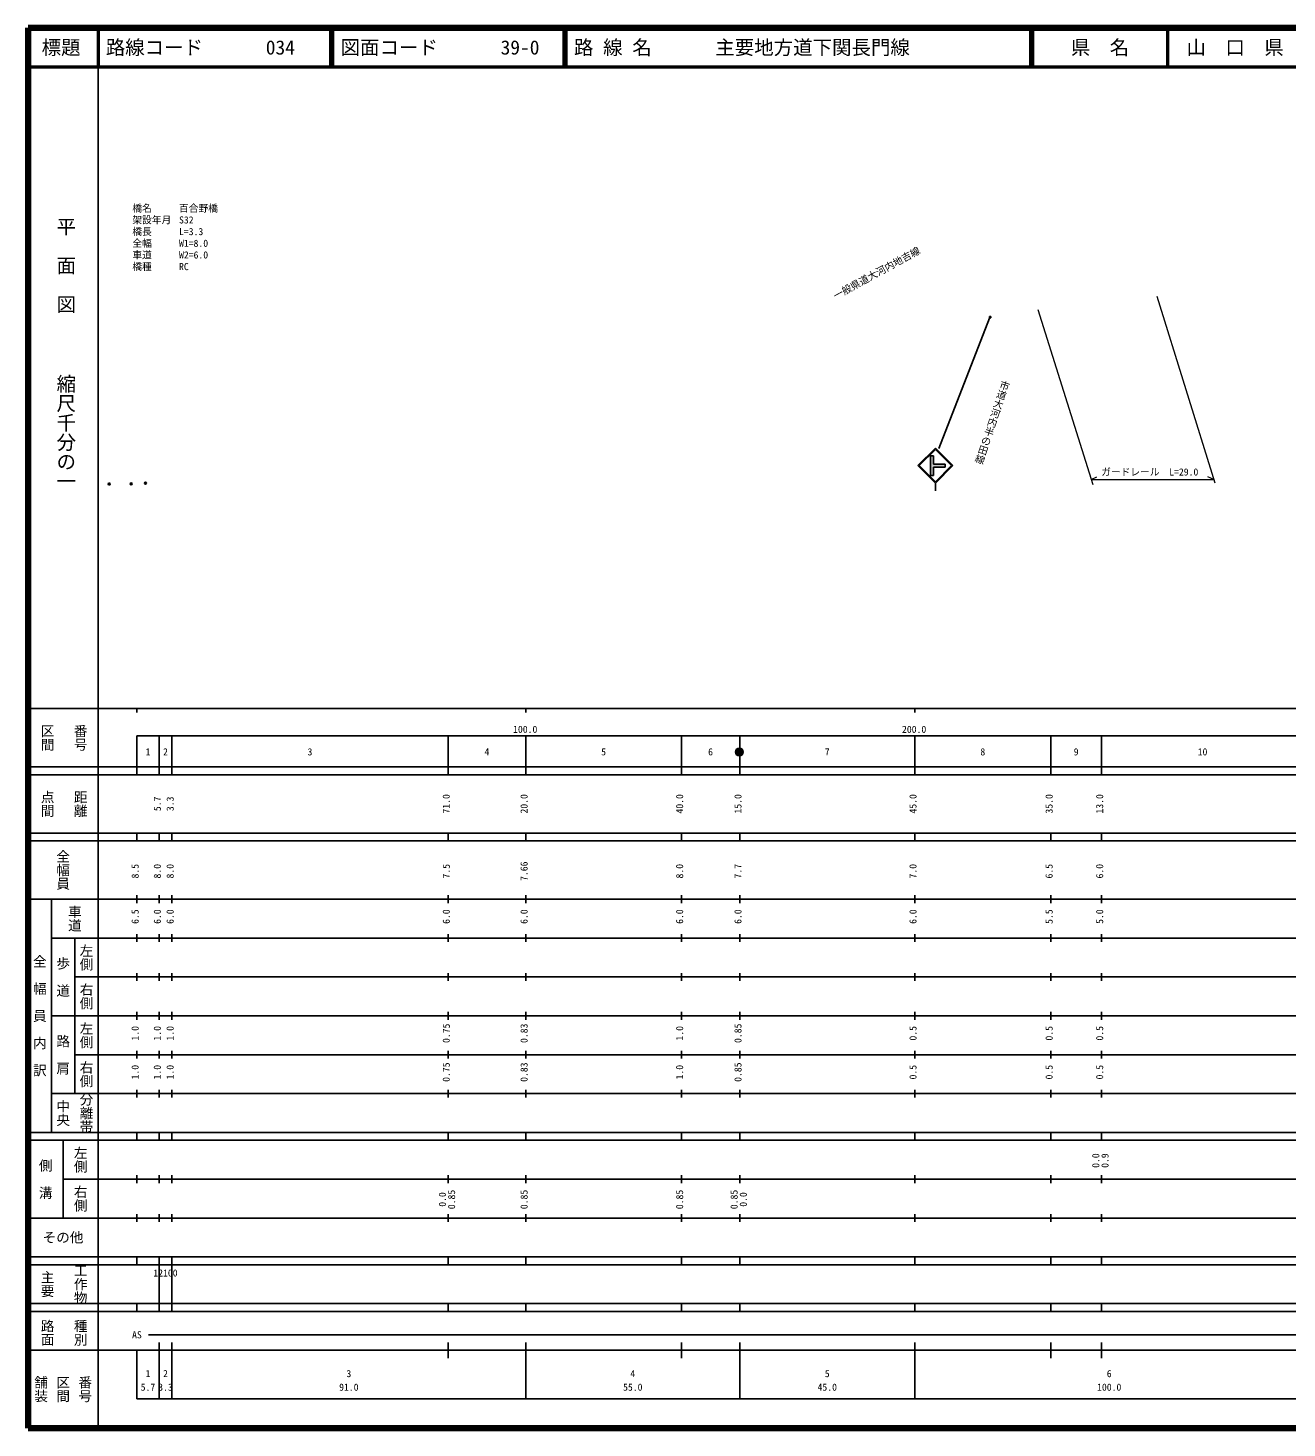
# Model space of a CAD drawing. Units: millimetres on the paper, with parts at other scales. Extents: x 40 to 680, y 20 to 380.
# Drawn here: x 40 to 363.7, y 20 to 380 of the extents above; entities that cross this region are included whole.
import ezdxf
from ezdxf.enums import TextEntityAlignment as Align

# ---------------------------------------------------------------- set-up
doc = ezdxf.new("R2010")
doc.units = ezdxf.units.MM
doc.header["$PDMODE"] = 32
doc.header["$PDSIZE"] = 0.5
for name, color, linetype, lineweight in [('M-BGD', 7, 'Continuous', 25), ('M-STR-HTXT', 7, 'Continuous', 13), ('M-STR-STRC', 7, 'Continuous', 25), ('M-TTL', 2, 'Continuous', 140), ('M-TTL-BAND', 7, 'Continuous', 25), ('M-TTL-LINE', 7, 'Continuous', 50), ('M-TTL-TXT', 7, 'Continuous', 50)]:
    doc.layers.add(name, color=color, linetype=linetype, lineweight=lineweight)
doc.layers.add('M-OTRS', color=6, linetype='Continuous')
doc.styles.add('@ＭＳ ゴシック', font='')
doc.styles.add('ＭＳ ゴシック', font='')
doc.styles.get('@ＭＳ ゴシック').set_extended_font_data('@MS Gothic')
doc.styles.get('ＭＳ ゴシック').set_extended_font_data('MS Gothic')

msp = doc.modelspace()

# ---------------------------------------------------------------- hatches: boundary and pattern name
at = {"layer": 'M-STR-STRC'}
msp.add_hatch(color=256, dxfattribs=at).paths.add_polyline_path([(272.073, 269.958), (272.823, 269.958), (272.823, 267.833), (275.823, 267.833), (275.823, 267.083), (272.823, 267.083), (272.823, 264.958), (272.073, 264.958)])
at = {"layer": 'M-TTL-BAND'}
msp.add_hatch(color=256, dxfattribs=at).paths.add_polyline_path([(223.886, 193.828, 1), (221.886, 193.828, 1)])

# ---------------------------------------------------------------- linework, layer by layer
at = {"layer": 'M-BGD'}
msp.add_circle((287.398, 305.634), 0.2, dxfattribs=at)
at = {"layer": 'M-OTRS'}
for p in [(60.9, 262.743), (66.535, 262.768), (70.195, 262.972)]:
    msp.add_point(p, dxfattribs=at)
at = {"layer": 'M-STR-HTXT'}
for p, q in [((330.204, 311.076), (345.148, 263.01)), ((299.67, 307.582), (313.773, 262.622)), ((313.367, 263.915), (314.808, 264.595)), ((313.367, 263.915), (344.867, 263.915)), ((344.867, 263.915), (343.337, 264.627))]:
    msp.add_line(p, q, dxfattribs=at)
at = {"layer": 'M-STR-STRC'}
for p, q in [((287.217, 305.415), (274.149, 271.905)), ((268.823, 267.459), (273.323, 271.959)), ((269.177, 267.459), (273.323, 271.605)), ((277.824, 267.458), (273.323, 271.959)), ((277.47, 267.458), (273.323, 271.605)), ((268.823, 267.459), (273.323, 262.958)), ((269.177, 267.459), (273.323, 263.311)), ((272.073, 269.958), (272.823, 269.958)), ((272.073, 269.958), (272.073, 264.958)), ((272.823, 269.958), (272.823, 267.833)), ((272.823, 267.833), (275.823, 267.833)), ((272.823, 267.083), (275.823, 267.083)), ((272.823, 267.083), (272.823, 264.958)), ((273.323, 263.311), (277.47, 267.458)), ((273.324, 262.958), (277.824, 267.458)), ((275.823, 267.833), (275.823, 267.083)), ((272.073, 264.958), (272.823, 264.958)), ((273.323, 262.958), (273.323, 260.958))]:
    msp.add_line(p, q, dxfattribs=at)
at = {"layer": 'M-TTL'}
for p, q in [((40, 380), (40, 20)), ((680, 380), (40, 380)), ((40, 20), (680, 20))]:
    msp.add_line(p, q, dxfattribs=at)
at = {"layer": 'M-TTL-BAND'}
for p, q in [((58, 370), (58, 20)), ((40, 205), (579, 205)), ((68, 205), (68, 204)), ((168, 205), (168, 204)), ((268, 205), (268, 204)), ((68, 198), (579, 198)), ((68, 198), (68, 188)), ((73.7, 188), (73.7, 198)), ((77, 188), (77, 198)), ((148, 188), (148, 198)), ((168, 188), (168, 198)), ((208, 188), (208, 198)), ((223, 188), (223, 198)), ((268, 188), (268, 198)), ((303, 188), (303, 198)), ((316, 188), (316, 198)), ((40, 190), (579, 190)), ((40, 188), (579, 188)), ((40, 173), (579, 173)), ((68, 171), (68, 173)), ((73.7, 171), (73.7, 173)), ((77, 171), (77, 173)), ((148, 171), (148, 173)), ((168, 171), (168, 173)), ((208, 171), (208, 173)), ((223, 171), (223, 173)), ((268, 171), (268, 173)), ((303, 171), (303, 173)), ((316, 171), (316, 173)), ((40, 171), (579, 171)), ((40, 156), (579, 156)), ((46, 96), (46, 156)), ((68, 155), (68, 157)), ((73.7, 155), (73.7, 157)), ((77, 155), (77, 157)), ((148, 155), (148, 157)), ((168, 155), (168, 157)), ((208, 155), (208, 157)), ((223, 155), (223, 157)), ((268, 155), (268, 157)), ((303, 155), (303, 157)), ((316, 155), (316, 157)), ((46, 146), (579, 146)), ((52, 146), (52, 106)), ((68, 145), (68, 147)), ((73.7, 145), (73.7, 147)), ((77, 145), (77, 147)), ((148, 145), (148, 147)), ((168, 145), (168, 147)), ((208, 145), (208, 147)), ((223, 145), (223, 147)), ((268, 145), (268, 147)), ((303, 145), (303, 147)), ((316, 145), (316, 147)), ((68, 135), (68, 137)), ((73.7, 135), (73.7, 137)), ((77, 135), (77, 137)), ((148, 135), (148, 137)), ((168, 135), (168, 137)), ((208, 135), (208, 137)), ((223, 135), (223, 137)), ((268, 135), (268, 137)), ((303, 135), (303, 137)), ((316, 135), (316, 137)), ((52, 136), (579, 136)), ((46, 126), (579, 126)), ((68, 125), (68, 127)), ((73.7, 125), (73.7, 127)), ((77, 125), (77, 127)), ((148, 125), (148, 127)), ((168, 125), (168, 127)), ((208, 125), (208, 127)), ((223, 125), (223, 127)), ((268, 125), (268, 127)), ((303, 125), (303, 127)), ((316, 125), (316, 127)), ((52, 116), (579, 116)), ((68, 115), (68, 117)), ((73.7, 115), (73.7, 117)), ((77, 115), (77, 117)), ((148, 115), (148, 117)), ((168, 115), (168, 117)), ((208, 115), (208, 117)), ((223, 115), (223, 117)), ((268, 115), (268, 117)), ((303, 115), (303, 117)), ((316, 115), (316, 117)), ((46, 106), (579, 106)), ((68, 105), (68, 107)), ((73.7, 105), (73.7, 107)), ((77, 105), (77, 107)), ((148, 105), (148, 107)), ((168, 105), (168, 107)), ((208, 105), (208, 107)), ((223, 105), (223, 107)), ((268, 105), (268, 107)), ((303, 105), (303, 107)), ((316, 105), (316, 107)), ((40, 96), (579, 96)), ((40, 94), (579, 94)), ((49, 94), (49, 74)), ((68, 94), (68, 96)), ((73.7, 94), (73.7, 96)), ((77, 94), (77, 96)), ((148, 94), (148, 96)), ((168, 94), (168, 96)), ((208, 94), (208, 96)), ((223, 94), (223, 96)), ((268, 94), (268, 96)), ((303, 94), (303, 96)), ((316, 94), (316, 96)), ((49, 84), (579, 84)), ((68, 83), (68, 85)), ((73.7, 83), (73.7, 85)), ((77, 83), (77, 85)), ((148, 83), (148, 85)), ((168, 83), (168, 85)), ((208, 83), (208, 85)), ((223, 83), (223, 85)), ((268, 83), (268, 85)), ((303, 83), (303, 85)), ((316, 83), (316, 85)), ((40, 74), (579, 74)), ((68, 73), (68, 75)), ((73.7, 73), (73.7, 75)), ((77, 73), (77, 75)), ((148, 73), (148, 75)), ((168, 73), (168, 75)), ((208, 73), (208, 75)), ((223, 73), (223, 75)), ((268, 73), (268, 75)), ((303, 73), (303, 75)), ((316, 73), (316, 75)), ((40, 64), (579, 64)), ((40, 62), (579, 62)), ((68, 62), (68, 64)), ((73.7, 62), (73.7, 64)), ((73.7, 52), (73.7, 62)), ((77, 62), (77, 64)), ((77, 52), (77, 62)), ((148, 62), (148, 64)), ((168, 62), (168, 64)), ((208, 62), (208, 64)), ((223, 62), (223, 64)), ((268, 62), (268, 64)), ((303, 62), (303, 64)), ((316, 62), (316, 64)), ((40, 52), (579, 52)), ((68, 50), (68, 52)), ((73.7, 50), (73.7, 52)), ((77, 50), (77, 52)), ((148, 50), (148, 52)), ((168, 50), (168, 52)), ((208, 50), (208, 52)), ((223, 50), (223, 52)), ((268, 50), (268, 52)), ((303, 50), (303, 52)), ((316, 50), (316, 52)), ((40, 50), (579, 50)), ((71, 44), (565, 44)), ((40, 40), (579, 40)), ((68, 40), (68, 27.5)), ((73.7, 27.5), (73.7, 42)), ((77, 27.5), (77, 42)), ((148, 38), (148, 42)), ((168, 27.5), (168, 42)), ((208, 38), (208, 42)), ((223, 27.5), (223, 42)), ((268, 27.5), (268, 42)), ((303, 38), (303, 42)), ((316, 38), (316, 42)), ((68, 27.5), (579, 27.5))]:
    msp.add_line(p, q, dxfattribs=at)
msp.add_lwpolyline([(223.886, 193.828, 1), (221.886, 193.828, 1)], format="xyb", close=True, dxfattribs=at)
msp.add_circle((222.886, 193.828), 1, dxfattribs=at)
at = {"layer": 'M-TTL-LINE'}
for p, q in [((58, 380), (58, 370)), ((117.75, 380), (117.75, 370)), ((118.25, 380), (118.25, 370)), ((177.75, 380), (177.75, 370)), ((178.25, 380), (178.25, 370)), ((297.75, 380), (297.75, 370)), ((298.25, 380), (298.25, 370)), ((333, 380), (333, 370)), ((40, 370), (680, 370))]:
    msp.add_line(p, q, dxfattribs=at)

# ---------------------------------------------------------------- texts
at = {"layer": 'M-BGD'}
for s, rotation, style, p in [('一般県道大河内地吉線', 28.799, 'ＭＳ ゴシック', (269.875, 321.712)), ('市道大河内半の田線', 251.578, '@ＭＳ ゴシック', (282.958, 268.368))]:
    msp.add_text(s, height=1.833, rotation=rotation, dxfattribs=dict(at, style=style)).set_placement(p, align=Align.BOTTOM_RIGHT)
at = {"layer": 'M-STR-HTXT', "style": 'ＭＳ ゴシック'}
for s, p in [('橋名', (66.83, 332.184)), ('百合野橋', (78.83, 332.184)), ('架設年月', (66.83, 329.184)), ('S32', (78.83, 329.184)), ('橋長', (66.83, 326.184)), ('L=3.3', (78.83, 326.184)), ('全幅', (66.83, 323.184)), ('W1=8.0', (78.83, 323.184)), ('車道', (66.83, 320.184)), ('W2=6.0', (78.83, 320.184)), ('橋種', (66.83, 317.184)), ('RC', (78.83, 317.184))]:
    msp.add_text(s, height=1.833, dxfattribs=at).set_placement(p, align=Align.BOTTOM_LEFT)
msp.add_text('ガードレール\u3000L=29.0', height=1.833, dxfattribs=at).set_placement((340.91, 264.374), align=Align.BOTTOM_RIGHT)
at = {"layer": 'M-TTL-BAND', "style": '@ＭＳ ゴシック'}
for s, p in [('平  面  図', (49.777, 306.475)), ('縮尺千分の一', (49.777, 261.03))]:
    msp.add_text(s, height=3.666, rotation=270, dxfattribs=at).set_placement(p, align=Align.MIDDLE_RIGHT)
for s, p in [('区間', (45, 197.5)), ('番号', (53.5, 197.5)), ('点間', (45, 180.5)), ('距離', (53.5, 180.5)), ('全幅員', (49, 163.5)), ('車道', (52, 151)), ('左側', (55, 141)), ('全\u3000幅\u3000員\u3000内\u3000訳', (43, 126)), ('歩\u3000道', (49, 136)), ('右側', (55, 131)), ('左側', (55, 121)), ('路\u3000肩', (49, 116)), ('右側', (55, 111)), ('分離帯', (55, 101)), ('中央', (49, 101)), ('左側', (53.5, 89)), ('側\u3000溝', (44.5, 84)), ('右側', (53.5, 79)), ('工作物', (53.5, 57)), ('主要', (45, 57)), ('路面', (45, 44.5)), ('種別', (53.5, 44.5)), ('舗装', (43.333, 30)), ('区間', (49, 30)), ('番号', (54.667, 30))]:
    msp.add_text(s, height=2.566, rotation=270, dxfattribs=at).set_placement(p, align=Align.MIDDLE_CENTER)
at = {"layer": 'M-TTL-BAND', "style": 'ＭＳ ゴシック'}
for s, p in [('100.0', (167.844, 198.195)), ('200.0', (267.844, 198.195)), ('1', (70.85, 192.405)), ('2', (75.35, 192.405)), ('3', (112.5, 192.405)), ('4', (158, 192.405)), ('5', (188, 192.405)), ('6', (215.5, 192.405)), ('7', (245.5, 192.405)), ('8', (285.5, 192.405)), ('9', (309.5, 192.405)), ('10', (342, 192.405)), ('AS', (68, 42.5)), ('1', (70.85, 32.523)), ('2', (75.35, 32.523)), ('3', (122.5, 32.523)), ('4', (195.5, 32.523)), ('5', (245.5, 32.523)), ('6', (318, 32.523)), ('5.7', (70.85, 29.033)), ('3.3', (75.35, 29.033)), ('91.0', (122.5, 29.033)), ('55.0', (195.5, 29.033)), ('45.0', (245.5, 29.033)), ('100.0', (318, 29.033))]:
    msp.add_text(s, height=1.833, dxfattribs=at).set_placement(p, align=Align.BOTTOM_CENTER)
for s, p in [('5.7', (74.7, 180.5)), ('3.3', (78, 180.5)), ('71.0', (149, 180.5)), ('20.0', (169, 180.5)), ('40.0', (209, 180.5)), ('15.0', (224, 180.5)), ('45.0', (269, 180.5)), ('35.0', (304, 180.5)), ('13.0', (317, 180.5)), ('8.5', (69, 163.174)), ('8.0', (74.7, 163.174)), ('8.0', (78, 163.174)), ('7.5', (149, 163.174)), ('7.66', (169, 163.174)), ('8.0', (209, 163.174)), ('7.7', (224, 163.174)), ('7.0', (269, 163.174)), ('6.5', (304, 163.174)), ('6.0', (317, 163.174)), ('6.5', (69, 151.5)), ('6.0', (74.7, 151.5)), ('6.0', (78, 151.5)), ('6.0', (149, 151.5)), ('6.0', (169, 151.5)), ('6.0', (209, 151.5)), ('6.0', (224, 151.5)), ('6.0', (269, 151.5)), ('5.5', (304, 151.5)), ('5.0', (317, 151.5)), ('1.0', (69, 121.5)), ('1.0', (74.7, 121.5)), ('1.0', (78, 121.5)), ('0.75', (149, 121.5)), ('0.83', (169, 121.5)), ('1.0', (209, 121.5)), ('0.85', (224, 121.5)), ('0.5', (269, 121.5)), ('0.5', (304, 121.5)), ('0.5', (317, 121.5)), ('1.0', (69, 111.5)), ('1.0', (74.7, 111.5)), ('1.0', (78, 111.5)), ('0.75', (149, 111.5)), ('0.83', (169, 111.5)), ('1.0', (209, 111.5)), ('0.85', (224, 111.5)), ('0.5', (269, 111.5)), ('0.5', (304, 111.5)), ('0.5', (317, 111.5)), ('0.0', (316, 88.764)), ('0.9', (318.37, 88.764)), ('0.0', (148, 78.764)), ('0.85', (150.37, 78.764)), ('0.85', (169, 78.764)), ('0.85', (209, 78.764)), ('0.85', (223, 78.764)), ('0.0', (225.37, 78.764))]:
    msp.add_text(s, height=1.833, rotation=90, dxfattribs=at).set_placement(p, align=Align.BOTTOM_CENTER)
msp.add_text('その他', height=2.566, dxfattribs=at).set_placement((49, 69), align=Align.MIDDLE_CENTER)
msp.add_text('12100', height=1.833, dxfattribs=at).set_placement((72.225, 58.405), align=Align.BOTTOM_LEFT)
at = {"layer": 'M-TTL-TXT', "style": 'ＭＳ ゴシック'}
for s, p in [('標題', (48.5, 375)), ('県\u3000名', (315.625, 375)), ('山\u3000口\u3000県', (350.375, 375))]:
    msp.add_text(s, height=3.666, dxfattribs=at).set_placement(p, align=Align.MIDDLE_CENTER)
for s, p in [('路線コード', (60, 375)), ('034', (101.142, 375)), ('図面コード', (120.38, 375)), ('39-0', (161.521, 375)), ('路 線 名', (180.38, 375)), ('主要地方道下関長門線', (216.734, 375))]:
    msp.add_text(s, height=3.666, dxfattribs=at).set_placement(p, align=Align.MIDDLE_LEFT)

doc.saveas('drawing.dxf')
